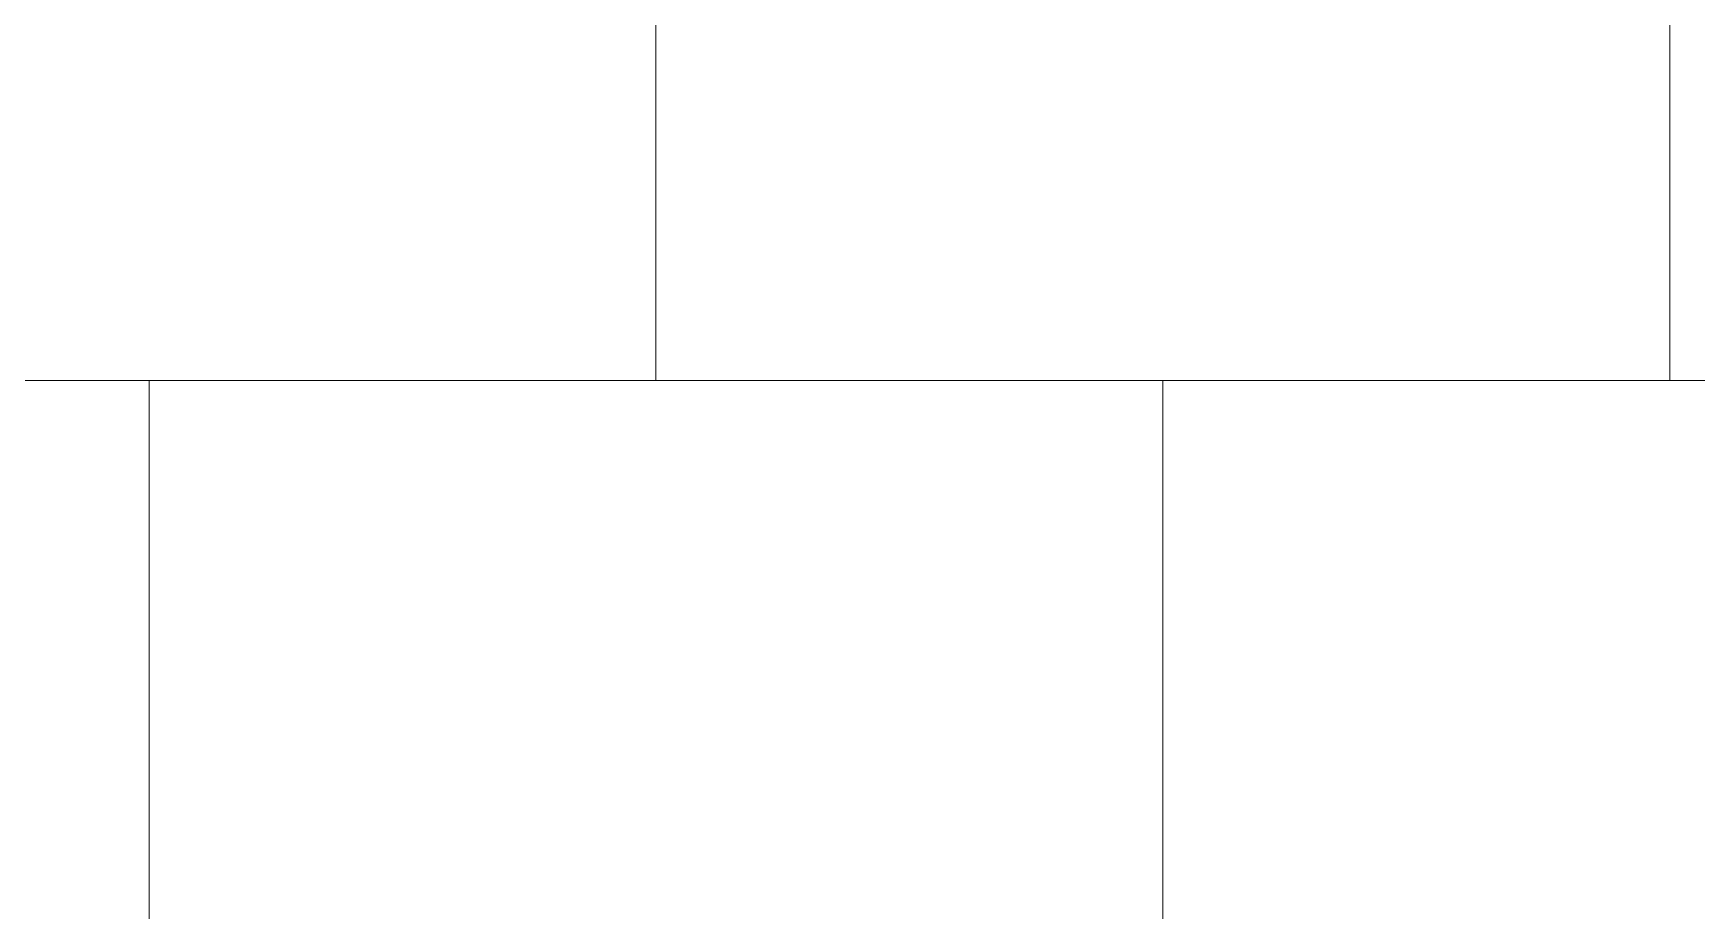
# Model space of a CAD drawing. Header units: metres. Extents: x 147 to 427, y -16 to 162.
# Drawn here: x 323.0218 to 323.2844, y 100.2364 to 100.3749 of the extents above; entities that cross this region are included whole.
import ezdxf

# ---------------------------------------------------------------- set-up
doc = ezdxf.new("R2010")
doc.units = ezdxf.units.M
doc.layers.add('1053_ARQ_BASE_MATADOURO_dwg', color=7, linetype='Continuous', lineweight=5, true_color=0x767676)
doc.layers.add('A_lay', color=7, linetype='Continuous', lineweight=5)

# ---------------------------------------------------------------- blocks, each defined once
blk = doc.blocks.new('1053_ARQ_BASE_MATADOURO_dwg_arq geral tgov-4039641-TÉRREO 1_20 - Dependente 1')
at = {"layer": 'A_lay', "true_color": 0xaaaaaa}
h = blk.add_hatch(dxfattribs=at)
h.set_pattern_fill('FP_7', color=253, style=0, pattern_type=2)
h.set_pattern_definition([(0, (0, 0), (0, 0.16), []), (90, (0, 0), (-0.08, 0.16), [0.16, -0.16])])
h.paths.add_polyline_path([(19.89847, 17.03819), (29.3459, 17.03819), (29.3459, 17.53815), (19.67273, 17.53538), (19.67273, 17.03819)])
blk = doc.blocks.new('1053_ARQ_BASE_MATADOURO_dwg-3625622-TÉRREO 1_20 - Dependente 1')
blk.add_blockref('1053_ARQ_BASE_MATADOURO_dwg_arq geral tgov-4039641-TÉRREO 1_20 - Dependente 1', (130.20979, 83.18603))

msp = doc.modelspace()

# ---------------------------------------------------------------- block references
at = {"layer": '1053_ARQ_BASE_MATADOURO_dwg', "color": 253, "true_color": 0xaaaaaa}
msp.add_blockref('1053_ARQ_BASE_MATADOURO_dwg-3625622-TÉRREO 1_20 - Dependente 1', (168.39195, 0), dxfattribs=at)

doc.saveas('drawing.dxf')
